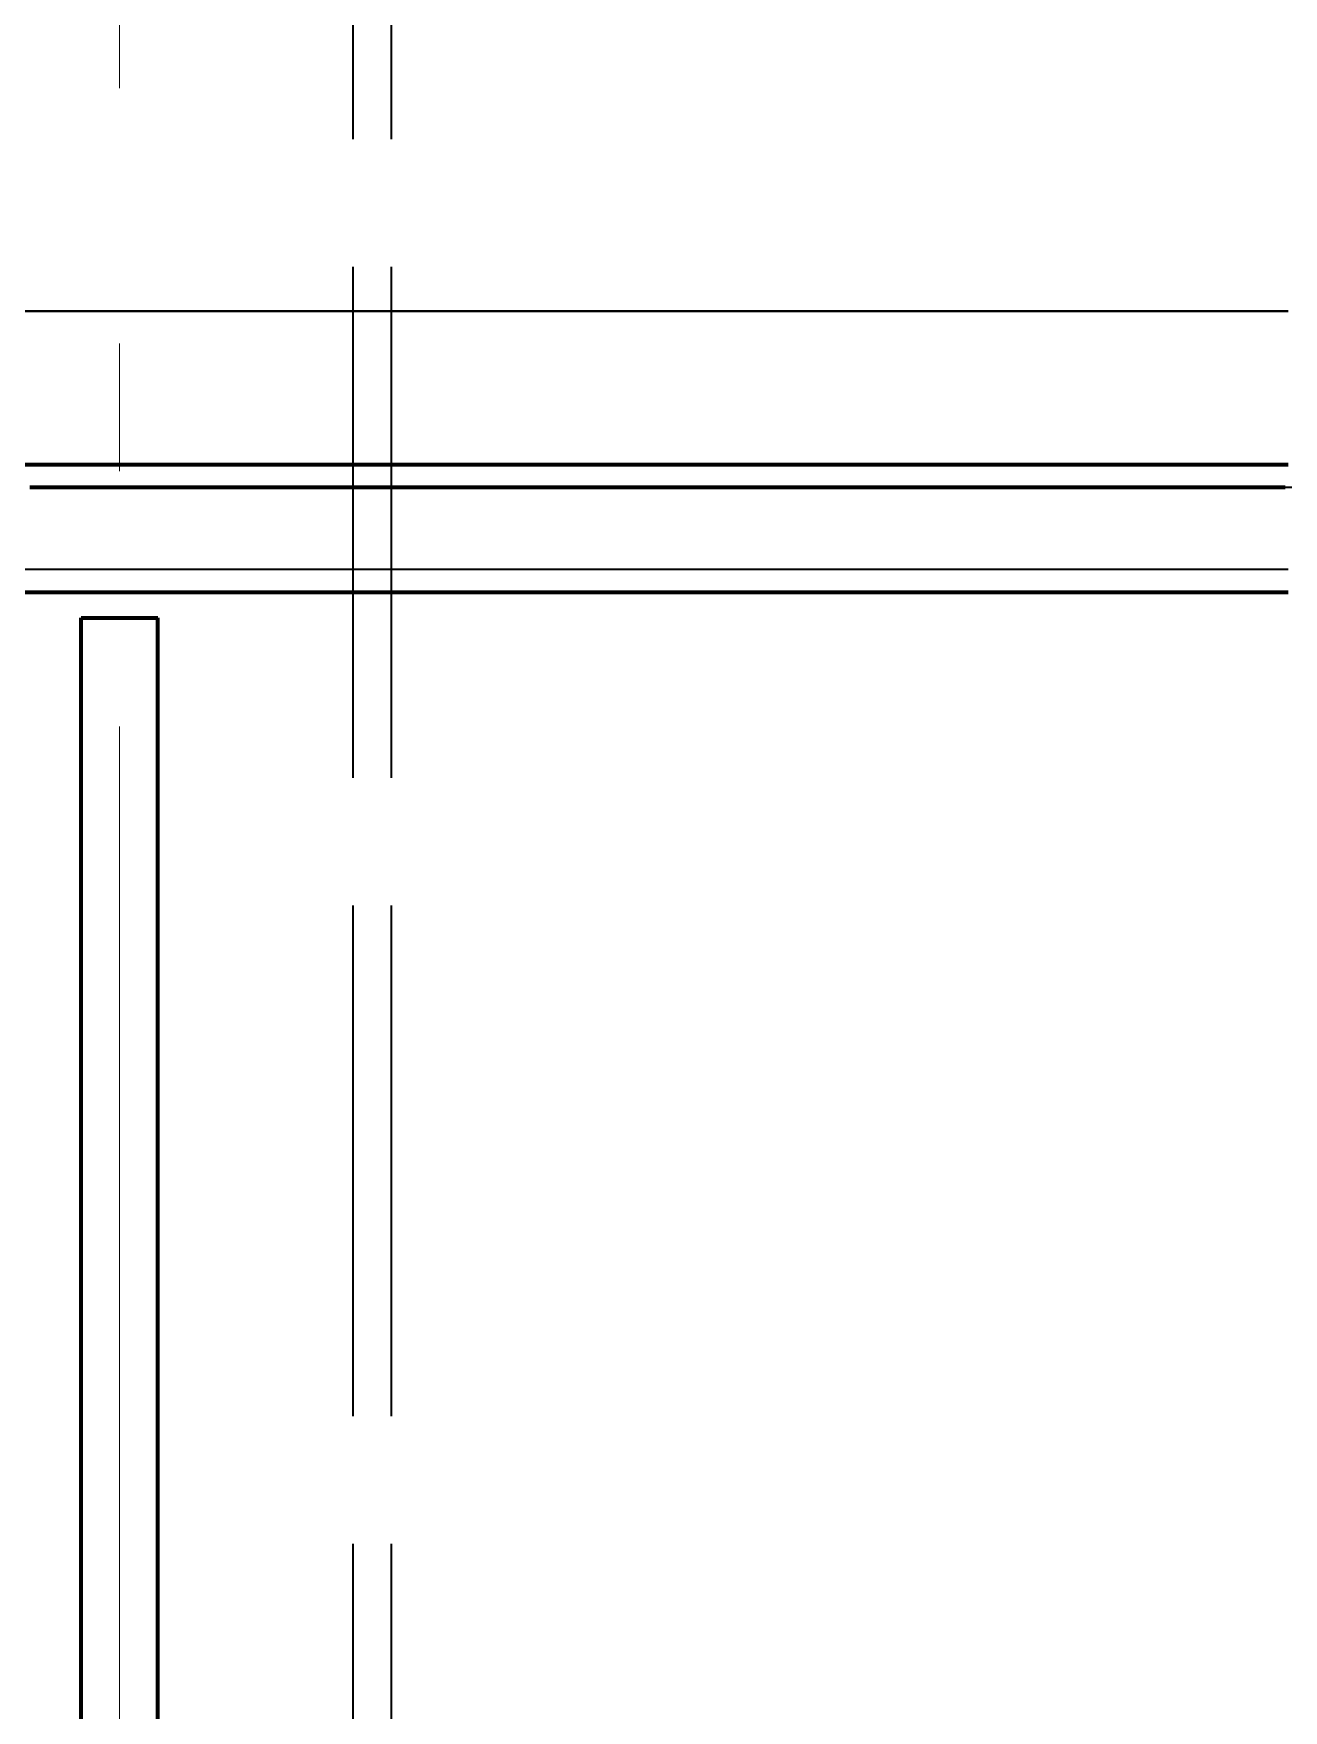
# Model space of a CAD drawing. Header units: millimetres. Extents: x 0 to 2208, y 0 to 420.
# Drawn here: x 104.16 to 113.95, y 208.63 to 221.77 of the extents above; entities that cross this region are included whole.
import ezdxf

# ---------------------------------------------------------------- set-up
doc = ezdxf.new("R2010")
doc.units = ezdxf.units.MM
doc.linetypes.add('IRAM-E-TRAZOS', pattern=[5, 4, -1])
doc.linetypes.add('IRAM-F-TRAZO-PUNTO', pattern=[20, 15, -2, 1, -2])
for name, color, linetype, lineweight in [('01-VISIBLE', 7, 'CONTINUOUS', 70), ('02-OCULTA', 4, 'IRAM-E-TRAZOS', 35), ('03-EJE', 1, 'IRAM-F-TRAZO-PUNTO', 18)]:
    doc.layers.add(name, color=color, linetype=linetype, lineweight=lineweight)

msp = doc.modelspace()

# ---------------------------------------------------------------- linework, layer by layer
at = {"layer": '01-VISIBLE'}
for p, q in [((104.533, 149.994), (104.533, 217.191)), ((104.533, 217.191), (105.133, 217.191)), ((105.133, 149.994), (105.133, 217.191))]:
    msp.add_line(p, q, dxfattribs=at)
for points in [[(104.083, 218.391), (104.183, 218.391), (104.283, 218.391), (104.383, 218.391), (104.483, 218.391), (104.583, 218.391), (104.683, 218.391), (104.783, 218.391), (104.883, 218.391), (104.983, 218.391), (105.083, 218.391), (105.183, 218.391), (105.283, 218.391), (105.383, 218.391), (105.483, 218.391), (105.583, 218.391), (105.683, 218.391), (105.783, 218.391), (105.883, 218.391), (105.983, 218.391), (106.083, 218.391), (106.183, 218.391), (106.283, 218.391), (106.383, 218.391), (106.483, 218.391), (106.583, 218.391), (106.683, 218.391), (106.783, 218.391), (106.883, 218.391), (106.983, 218.391), (107.083, 218.391), (107.183, 218.391), (107.283, 218.391), (107.383, 218.391), (107.483, 218.391), (107.583, 218.391), (107.683, 218.391), (107.783, 218.391), (107.883, 218.391), (107.983, 218.391), (108.083, 218.391), (108.183, 218.391), (108.283, 218.391), (108.383, 218.391), (108.483, 218.391), (108.583, 218.391), (108.683, 218.391), (108.783, 218.391), (108.883, 218.391), (108.983, 218.391), (109.083, 218.391), (109.183, 218.391), (109.283, 218.391), (109.383, 218.391), (109.483, 218.391), (109.583, 218.391), (109.683, 218.391), (109.783, 218.391), (109.883, 218.391), (109.983, 218.391), (110.083, 218.391), (110.183, 218.391), (110.283, 218.391), (110.383, 218.391), (110.483, 218.391), (110.583, 218.391), (110.683, 218.391), (110.783, 218.391), (110.883, 218.391), (110.983, 218.391), (111.083, 218.391), (111.183, 218.391), (111.283, 218.391), (111.383, 218.391), (111.483, 218.391), (111.583, 218.391), (111.683, 218.391), (111.783, 218.391), (111.883, 218.391), (111.983, 218.391), (112.083, 218.391), (112.183, 218.391), (112.283, 218.391), (112.383, 218.391), (112.483, 218.391), (112.583, 218.391), (112.683, 218.391), (112.783, 218.391), (112.883, 218.391), (112.983, 218.391), (113.083, 218.391), (113.183, 218.391), (113.283, 218.391), (113.383, 218.391), (113.483, 218.391), (113.583, 218.391), (113.683, 218.391), (113.783, 218.391), (113.883, 218.391), (113.983, 218.391)], [(113.958, 218.211), (113.858, 218.211), (113.758, 218.211), (113.658, 218.211), (113.557, 218.211), (113.457, 218.211), (113.357, 218.211), (113.256, 218.211), (113.156, 218.211), (113.056, 218.211), (112.956, 218.211), (112.855, 218.211), (112.755, 218.211), (112.655, 218.211), (112.555, 218.211), (112.454, 218.211), (112.354, 218.211), (112.254, 218.211), (112.153, 218.211), (112.053, 218.211), (111.953, 218.211), (111.853, 218.211), (111.752, 218.211), (111.652, 218.211), (111.552, 218.211), (111.451, 218.211), (111.351, 218.211), (111.251, 218.211), (111.151, 218.211), (111.05, 218.211), (110.95, 218.211), (110.85, 218.211), (110.749, 218.211), (110.649, 218.211), (110.549, 218.211), (110.449, 218.211), (110.348, 218.211), (110.248, 218.211), (110.148, 218.211), (110.048, 218.211), (109.947, 218.211), (109.847, 218.211), (109.747, 218.211), (109.646, 218.211), (109.546, 218.211), (109.446, 218.211), (109.346, 218.211), (109.245, 218.211), (109.145, 218.211), (109.045, 218.211), (108.944, 218.211), (108.844, 218.211), (108.744, 218.211), (108.644, 218.211), (108.543, 218.211), (108.443, 218.211), (108.343, 218.211), (108.242, 218.211), (108.142, 218.211), (108.042, 218.211), (107.942, 218.211), (107.841, 218.211), (107.741, 218.211), (107.641, 218.211), (107.541, 218.211), (107.44, 218.211), (107.34, 218.211), (107.24, 218.211), (107.139, 218.211), (107.039, 218.211), (106.939, 218.211), (106.839, 218.211), (106.738, 218.211), (106.638, 218.211), (106.538, 218.211), (106.437, 218.211), (106.337, 218.211), (106.237, 218.211), (106.137, 218.211), (106.036, 218.211), (105.936, 218.211), (105.836, 218.211), (105.736, 218.211), (105.635, 218.211), (105.535, 218.211), (105.435, 218.211), (105.334, 218.211), (105.234, 218.211), (105.134, 218.211), (105.034, 218.211), (104.933, 218.211), (104.833, 218.211), (104.733, 218.211), (104.632, 218.211), (104.532, 218.211), (104.432, 218.211), (104.332, 218.211), (104.231, 218.211), (104.131, 218.211)], [(104.083, 217.391), (104.183, 217.391), (104.283, 217.391), (104.383, 217.391), (104.483, 217.391), (104.583, 217.391), (104.683, 217.391), (104.783, 217.391), (104.883, 217.391), (104.983, 217.391), (105.083, 217.391), (105.183, 217.391), (105.283, 217.391), (105.383, 217.391), (105.483, 217.391), (105.583, 217.391), (105.683, 217.391), (105.783, 217.391), (105.883, 217.391), (105.983, 217.391), (106.083, 217.391), (106.183, 217.391), (106.283, 217.391), (106.383, 217.391), (106.483, 217.391), (106.583, 217.391), (106.683, 217.391), (106.783, 217.391), (106.883, 217.391), (106.983, 217.391), (107.083, 217.391), (107.183, 217.391), (107.283, 217.391), (107.383, 217.391), (107.483, 217.391), (107.583, 217.391), (107.683, 217.391), (107.783, 217.391), (107.883, 217.391), (107.983, 217.391), (108.083, 217.391), (108.183, 217.391), (108.283, 217.391), (108.383, 217.391), (108.483, 217.391), (108.583, 217.391), (108.683, 217.391), (108.783, 217.391), (108.883, 217.391), (108.983, 217.391), (109.083, 217.391), (109.183, 217.391), (109.283, 217.391), (109.383, 217.391), (109.483, 217.391), (109.583, 217.391), (109.683, 217.391), (109.783, 217.391), (109.883, 217.391), (109.983, 217.391), (110.083, 217.391), (110.183, 217.391), (110.283, 217.391), (110.383, 217.391), (110.483, 217.391), (110.583, 217.391), (110.683, 217.391), (110.783, 217.391), (110.883, 217.391), (110.983, 217.391), (111.083, 217.391), (111.183, 217.391), (111.283, 217.391), (111.383, 217.391), (111.483, 217.391), (111.583, 217.391), (111.683, 217.391), (111.783, 217.391), (111.883, 217.391), (111.983, 217.391), (112.083, 217.391), (112.183, 217.391), (112.283, 217.391), (112.383, 217.391), (112.483, 217.391), (112.583, 217.391), (112.683, 217.391), (112.783, 217.391), (112.883, 217.391), (112.983, 217.391), (113.083, 217.391), (113.183, 217.391), (113.283, 217.391), (113.383, 217.391), (113.483, 217.391), (113.583, 217.391), (113.683, 217.391), (113.783, 217.391), (113.883, 217.391), (113.983, 217.391)]]:
    msp.add_lwpolyline(points, dxfattribs=at)
at = {"layer": '02-OCULTA'}
for p, q in [((106.663, 125.939), (106.663, 231.319)), ((106.963, 125.939), (106.963, 231.319)), ((104.533, 124.426), (104.533, 217.191)), ((104.533, 217.191), (105.133, 217.191)), ((105.133, 124.426), (105.133, 217.191))]:
    msp.add_line(p, q, dxfattribs=at)
for points in [[(113.983, 219.591), (113.883, 219.591), (113.783, 219.591), (113.683, 219.591), (113.583, 219.591), (113.483, 219.591), (113.383, 219.591), (113.283, 219.591), (113.183, 219.591), (113.083, 219.591), (112.983, 219.591), (112.883, 219.591), (112.783, 219.591), (112.683, 219.591), (112.583, 219.591), (112.483, 219.591), (112.383, 219.591), (112.283, 219.591), (112.183, 219.591), (112.083, 219.591), (111.983, 219.591), (111.883, 219.591), (111.783, 219.591), (111.683, 219.591), (111.583, 219.591), (111.483, 219.591), (111.383, 219.591), (111.283, 219.591), (111.183, 219.591), (111.083, 219.591), (110.983, 219.591), (110.883, 219.591), (110.783, 219.591), (110.683, 219.591), (110.583, 219.591), (110.483, 219.591), (110.383, 219.591), (110.283, 219.591), (110.183, 219.591), (110.083, 219.591), (109.983, 219.591), (109.883, 219.591), (109.783, 219.591), (109.683, 219.591), (109.583, 219.591), (109.483, 219.591), (109.383, 219.591), (109.283, 219.591), (109.183, 219.591), (109.083, 219.591), (108.983, 219.591), (108.883, 219.591), (108.783, 219.591), (108.683, 219.591), (108.583, 219.591), (108.483, 219.591), (108.383, 219.591), (108.283, 219.591), (108.183, 219.591), (108.083, 219.591), (107.983, 219.591), (107.883, 219.591), (107.783, 219.591), (107.683, 219.591), (107.583, 219.591), (107.483, 219.591), (107.383, 219.591), (107.283, 219.591), (107.183, 219.591), (107.083, 219.591), (106.983, 219.591), (106.883, 219.591), (106.783, 219.591), (106.683, 219.591), (106.583, 219.591), (106.483, 219.591), (106.383, 219.591), (106.283, 219.591), (106.183, 219.591), (106.083, 219.591), (105.983, 219.591), (105.883, 219.591), (105.783, 219.591), (105.683, 219.591), (105.583, 219.591), (105.483, 219.591), (105.383, 219.591), (105.283, 219.591), (105.183, 219.591), (105.083, 219.591), (104.983, 219.591), (104.883, 219.591), (104.783, 219.591), (104.683, 219.591), (104.583, 219.591), (104.483, 219.591), (104.383, 219.591), (104.283, 219.591), (104.183, 219.591), (104.083, 219.591)], [(104.083, 219.591), (104.183, 219.591), (104.283, 219.591), (104.383, 219.591), (104.483, 219.591), (104.583, 219.591), (104.683, 219.591), (104.783, 219.591), (104.883, 219.591), (104.983, 219.591), (105.083, 219.591), (105.183, 219.591), (105.283, 219.591), (105.383, 219.591), (105.483, 219.591), (105.583, 219.591), (105.683, 219.591), (105.783, 219.591), (105.883, 219.591), (105.983, 219.591), (106.083, 219.591), (106.183, 219.591), (106.283, 219.591), (106.383, 219.591), (106.483, 219.591), (106.583, 219.591), (106.683, 219.591), (106.783, 219.591), (106.883, 219.591), (106.983, 219.591), (107.083, 219.591), (107.183, 219.591), (107.283, 219.591), (107.383, 219.591), (107.483, 219.591), (107.583, 219.591), (107.683, 219.591), (107.783, 219.591), (107.883, 219.591), (107.983, 219.591), (108.083, 219.591), (108.183, 219.591), (108.283, 219.591), (108.383, 219.591), (108.483, 219.591), (108.583, 219.591), (108.683, 219.591), (108.783, 219.591), (108.883, 219.591), (108.983, 219.591), (109.083, 219.591), (109.183, 219.591), (109.283, 219.591), (109.383, 219.591), (109.483, 219.591), (109.583, 219.591), (109.683, 219.591), (109.783, 219.591), (109.883, 219.591), (109.983, 219.591), (110.083, 219.591), (110.183, 219.591), (110.283, 219.591), (110.383, 219.591), (110.483, 219.591), (110.583, 219.591), (110.683, 219.591), (110.783, 219.591), (110.883, 219.591), (110.983, 219.591), (111.083, 219.591), (111.183, 219.591), (111.283, 219.591), (111.383, 219.591), (111.483, 219.591), (111.583, 219.591), (111.683, 219.591), (111.783, 219.591), (111.883, 219.591), (111.983, 219.591), (112.083, 219.591), (112.183, 219.591), (112.283, 219.591), (112.383, 219.591), (112.483, 219.591), (112.583, 219.591), (112.683, 219.591), (112.783, 219.591), (112.883, 219.591), (112.983, 219.591), (113.083, 219.591), (113.183, 219.591), (113.283, 219.591), (113.383, 219.591), (113.483, 219.591), (113.583, 219.591), (113.683, 219.591), (113.783, 219.591), (113.883, 219.591), (113.983, 219.591)], [(113.983, 219.591), (113.883, 219.591), (113.783, 219.591), (113.683, 219.591), (113.583, 219.591), (113.483, 219.591), (113.383, 219.591), (113.283, 219.591), (113.183, 219.591), (113.083, 219.591), (112.983, 219.591), (112.883, 219.591), (112.783, 219.591), (112.683, 219.591), (112.583, 219.591), (112.483, 219.591), (112.383, 219.591), (112.283, 219.591), (112.183, 219.591), (112.083, 219.591), (111.983, 219.591), (111.883, 219.591), (111.783, 219.591), (111.683, 219.591), (111.583, 219.591), (111.483, 219.591), (111.383, 219.591), (111.283, 219.591), (111.183, 219.591), (111.083, 219.591), (110.983, 219.591), (110.883, 219.591), (110.783, 219.591), (110.683, 219.591), (110.583, 219.591), (110.483, 219.591), (110.383, 219.591), (110.283, 219.591), (110.183, 219.591), (110.083, 219.591), (109.983, 219.591), (109.883, 219.591), (109.783, 219.591), (109.683, 219.591), (109.583, 219.591), (109.483, 219.591), (109.383, 219.591), (109.283, 219.591), (109.183, 219.591), (109.083, 219.591), (108.983, 219.591), (108.883, 219.591), (108.783, 219.591), (108.683, 219.591), (108.583, 219.591), (108.483, 219.591), (108.383, 219.591), (108.283, 219.591), (108.183, 219.591), (108.083, 219.591), (107.983, 219.591), (107.883, 219.591), (107.783, 219.591), (107.683, 219.591), (107.583, 219.591), (107.483, 219.591), (107.383, 219.591), (107.283, 219.591), (107.183, 219.591), (107.083, 219.591), (106.983, 219.591), (106.883, 219.591), (106.783, 219.591), (106.683, 219.591), (106.583, 219.591), (106.483, 219.591), (106.383, 219.591), (106.283, 219.591), (106.183, 219.591), (106.083, 219.591), (105.983, 219.591), (105.883, 219.591), (105.783, 219.591), (105.683, 219.591), (105.583, 219.591), (105.483, 219.591), (105.383, 219.591), (105.283, 219.591), (105.183, 219.591), (105.083, 219.591), (104.983, 219.591), (104.883, 219.591), (104.783, 219.591), (104.683, 219.591), (104.583, 219.591), (104.483, 219.591), (104.383, 219.591), (104.283, 219.591), (104.183, 219.591), (104.083, 219.591)], [(104.083, 219.591), (104.183, 219.591), (104.283, 219.591), (104.383, 219.591), (104.483, 219.591), (104.583, 219.591), (104.683, 219.591), (104.783, 219.591), (104.883, 219.591), (104.983, 219.591), (105.083, 219.591), (105.183, 219.591), (105.283, 219.591), (105.383, 219.591), (105.483, 219.591), (105.583, 219.591), (105.683, 219.591), (105.783, 219.591), (105.883, 219.591), (105.983, 219.591), (106.083, 219.591), (106.183, 219.591), (106.283, 219.591), (106.383, 219.591), (106.483, 219.591), (106.583, 219.591), (106.683, 219.591), (106.783, 219.591), (106.883, 219.591), (106.983, 219.591), (107.083, 219.591), (107.183, 219.591), (107.283, 219.591), (107.383, 219.591), (107.483, 219.591), (107.583, 219.591), (107.683, 219.591), (107.783, 219.591), (107.883, 219.591), (107.983, 219.591), (108.083, 219.591), (108.183, 219.591), (108.283, 219.591), (108.383, 219.591), (108.483, 219.591), (108.583, 219.591), (108.683, 219.591), (108.783, 219.591), (108.883, 219.591), (108.983, 219.591), (109.083, 219.591), (109.183, 219.591), (109.283, 219.591), (109.383, 219.591), (109.483, 219.591), (109.583, 219.591), (109.683, 219.591), (109.783, 219.591), (109.883, 219.591), (109.983, 219.591), (110.083, 219.591), (110.183, 219.591), (110.283, 219.591), (110.383, 219.591), (110.483, 219.591), (110.583, 219.591), (110.683, 219.591), (110.783, 219.591), (110.883, 219.591), (110.983, 219.591), (111.083, 219.591), (111.183, 219.591), (111.283, 219.591), (111.383, 219.591), (111.483, 219.591), (111.583, 219.591), (111.683, 219.591), (111.783, 219.591), (111.883, 219.591), (111.983, 219.591), (112.083, 219.591), (112.183, 219.591), (112.283, 219.591), (112.383, 219.591), (112.483, 219.591), (112.583, 219.591), (112.683, 219.591), (112.783, 219.591), (112.883, 219.591), (112.983, 219.591), (113.083, 219.591), (113.183, 219.591), (113.283, 219.591), (113.383, 219.591), (113.483, 219.591), (113.583, 219.591), (113.683, 219.591), (113.783, 219.591), (113.883, 219.591), (113.983, 219.591)], [(113.983, 218.391), (113.883, 218.391), (113.783, 218.391), (113.683, 218.391), (113.583, 218.391), (113.483, 218.391), (113.383, 218.391), (113.283, 218.391), (113.183, 218.391), (113.083, 218.391), (112.983, 218.391), (112.883, 218.391), (112.783, 218.391), (112.683, 218.391), (112.583, 218.391), (112.483, 218.391), (112.383, 218.391), (112.283, 218.391), (112.183, 218.391), (112.083, 218.391), (111.983, 218.391), (111.883, 218.391), (111.783, 218.391), (111.683, 218.391), (111.583, 218.391), (111.483, 218.391), (111.383, 218.391), (111.283, 218.391), (111.183, 218.391), (111.083, 218.391), (110.983, 218.391), (110.883, 218.391), (110.783, 218.391), (110.683, 218.391), (110.583, 218.391), (110.483, 218.391), (110.383, 218.391), (110.283, 218.391), (110.183, 218.391), (110.083, 218.391), (109.983, 218.391), (109.883, 218.391), (109.783, 218.391), (109.683, 218.391), (109.583, 218.391), (109.483, 218.391), (109.383, 218.391), (109.283, 218.391), (109.183, 218.391), (109.083, 218.391), (108.983, 218.391), (108.883, 218.391), (108.783, 218.391), (108.683, 218.391), (108.583, 218.391), (108.483, 218.391), (108.383, 218.391), (108.283, 218.391), (108.183, 218.391), (108.083, 218.391), (107.983, 218.391), (107.883, 218.391), (107.783, 218.391), (107.683, 218.391), (107.583, 218.391), (107.483, 218.391), (107.383, 218.391), (107.283, 218.391), (107.183, 218.391), (107.083, 218.391), (106.983, 218.391), (106.883, 218.391), (106.783, 218.391), (106.683, 218.391), (106.583, 218.391), (106.483, 218.391), (106.383, 218.391), (106.283, 218.391), (106.183, 218.391), (106.083, 218.391), (105.983, 218.391), (105.883, 218.391), (105.783, 218.391), (105.683, 218.391), (105.583, 218.391), (105.483, 218.391), (105.383, 218.391), (105.283, 218.391), (105.183, 218.391), (105.083, 218.391), (104.983, 218.391), (104.883, 218.391), (104.783, 218.391), (104.683, 218.391), (104.583, 218.391), (104.483, 218.391), (104.383, 218.391), (104.283, 218.391), (104.183, 218.391), (104.083, 218.391)], [(104.083, 218.391), (104.183, 218.391), (104.283, 218.391), (104.383, 218.391), (104.483, 218.391), (104.583, 218.391), (104.683, 218.391), (104.783, 218.391), (104.883, 218.391), (104.983, 218.391), (105.083, 218.391), (105.183, 218.391), (105.283, 218.391), (105.383, 218.391), (105.483, 218.391), (105.583, 218.391), (105.683, 218.391), (105.783, 218.391), (105.883, 218.391), (105.983, 218.391), (106.083, 218.391), (106.183, 218.391), (106.283, 218.391), (106.383, 218.391), (106.483, 218.391), (106.583, 218.391), (106.683, 218.391), (106.783, 218.391), (106.883, 218.391), (106.983, 218.391), (107.083, 218.391), (107.183, 218.391), (107.283, 218.391), (107.383, 218.391), (107.483, 218.391), (107.583, 218.391), (107.683, 218.391), (107.783, 218.391), (107.883, 218.391), (107.983, 218.391), (108.083, 218.391), (108.183, 218.391), (108.283, 218.391), (108.383, 218.391), (108.483, 218.391), (108.583, 218.391), (108.683, 218.391), (108.783, 218.391), (108.883, 218.391), (108.983, 218.391), (109.083, 218.391), (109.183, 218.391), (109.283, 218.391), (109.383, 218.391), (109.483, 218.391), (109.583, 218.391), (109.683, 218.391), (109.783, 218.391), (109.883, 218.391), (109.983, 218.391), (110.083, 218.391), (110.183, 218.391), (110.283, 218.391), (110.383, 218.391), (110.483, 218.391), (110.583, 218.391), (110.683, 218.391), (110.783, 218.391), (110.883, 218.391), (110.983, 218.391), (111.083, 218.391), (111.183, 218.391), (111.283, 218.391), (111.383, 218.391), (111.483, 218.391), (111.583, 218.391), (111.683, 218.391), (111.783, 218.391), (111.883, 218.391), (111.983, 218.391), (112.083, 218.391), (112.183, 218.391), (112.283, 218.391), (112.383, 218.391), (112.483, 218.391), (112.583, 218.391), (112.683, 218.391), (112.783, 218.391), (112.883, 218.391), (112.983, 218.391), (113.083, 218.391), (113.183, 218.391), (113.283, 218.391), (113.383, 218.391), (113.483, 218.391), (113.583, 218.391), (113.683, 218.391), (113.783, 218.391), (113.883, 218.391), (113.983, 218.391)], [(113.983, 218.391), (113.883, 218.391), (113.783, 218.391), (113.683, 218.391), (113.583, 218.391), (113.483, 218.391), (113.383, 218.391), (113.283, 218.391), (113.183, 218.391), (113.083, 218.391), (112.983, 218.391), (112.883, 218.391), (112.783, 218.391), (112.683, 218.391), (112.583, 218.391), (112.483, 218.391), (112.383, 218.391), (112.283, 218.391), (112.183, 218.391), (112.083, 218.391), (111.983, 218.391), (111.883, 218.391), (111.783, 218.391), (111.683, 218.391), (111.583, 218.391), (111.483, 218.391), (111.383, 218.391), (111.283, 218.391), (111.183, 218.391), (111.083, 218.391), (110.983, 218.391), (110.883, 218.391), (110.783, 218.391), (110.683, 218.391), (110.583, 218.391), (110.483, 218.391), (110.383, 218.391), (110.283, 218.391), (110.183, 218.391), (110.083, 218.391), (109.983, 218.391), (109.883, 218.391), (109.783, 218.391), (109.683, 218.391), (109.583, 218.391), (109.483, 218.391), (109.383, 218.391), (109.283, 218.391), (109.183, 218.391), (109.083, 218.391), (108.983, 218.391), (108.883, 218.391), (108.783, 218.391), (108.683, 218.391), (108.583, 218.391), (108.483, 218.391), (108.383, 218.391), (108.283, 218.391), (108.183, 218.391), (108.083, 218.391), (107.983, 218.391), (107.883, 218.391), (107.783, 218.391), (107.683, 218.391), (107.583, 218.391), (107.483, 218.391), (107.383, 218.391), (107.283, 218.391), (107.183, 218.391), (107.083, 218.391), (106.983, 218.391), (106.883, 218.391), (106.783, 218.391), (106.683, 218.391), (106.583, 218.391), (106.483, 218.391), (106.383, 218.391), (106.283, 218.391), (106.183, 218.391), (106.083, 218.391), (105.983, 218.391), (105.883, 218.391), (105.783, 218.391), (105.683, 218.391), (105.583, 218.391), (105.483, 218.391), (105.383, 218.391), (105.283, 218.391), (105.183, 218.391), (105.083, 218.391), (104.983, 218.391), (104.883, 218.391), (104.783, 218.391), (104.683, 218.391), (104.583, 218.391), (104.483, 218.391), (104.383, 218.391), (104.283, 218.391), (104.183, 218.391), (104.083, 218.391)], [(104.083, 218.391), (104.183, 218.391), (104.283, 218.391), (104.383, 218.391), (104.483, 218.391), (104.583, 218.391), (104.683, 218.391), (104.783, 218.391), (104.883, 218.391), (104.983, 218.391), (105.083, 218.391), (105.183, 218.391), (105.283, 218.391), (105.383, 218.391), (105.483, 218.391), (105.583, 218.391), (105.683, 218.391), (105.783, 218.391), (105.883, 218.391), (105.983, 218.391), (106.083, 218.391), (106.183, 218.391), (106.283, 218.391), (106.383, 218.391), (106.483, 218.391), (106.583, 218.391), (106.683, 218.391), (106.783, 218.391), (106.883, 218.391), (106.983, 218.391), (107.083, 218.391), (107.183, 218.391), (107.283, 218.391), (107.383, 218.391), (107.483, 218.391), (107.583, 218.391), (107.683, 218.391), (107.783, 218.391), (107.883, 218.391), (107.983, 218.391), (108.083, 218.391), (108.183, 218.391), (108.283, 218.391), (108.383, 218.391), (108.483, 218.391), (108.583, 218.391), (108.683, 218.391), (108.783, 218.391), (108.883, 218.391), (108.983, 218.391), (109.083, 218.391), (109.183, 218.391), (109.283, 218.391), (109.383, 218.391), (109.483, 218.391), (109.583, 218.391), (109.683, 218.391), (109.783, 218.391), (109.883, 218.391), (109.983, 218.391), (110.083, 218.391), (110.183, 218.391), (110.283, 218.391), (110.383, 218.391), (110.483, 218.391), (110.583, 218.391), (110.683, 218.391), (110.783, 218.391), (110.883, 218.391), (110.983, 218.391), (111.083, 218.391), (111.183, 218.391), (111.283, 218.391), (111.383, 218.391), (111.483, 218.391), (111.583, 218.391), (111.683, 218.391), (111.783, 218.391), (111.883, 218.391), (111.983, 218.391), (112.083, 218.391), (112.183, 218.391), (112.283, 218.391), (112.383, 218.391), (112.483, 218.391), (112.583, 218.391), (112.683, 218.391), (112.783, 218.391), (112.883, 218.391), (112.983, 218.391), (113.083, 218.391), (113.183, 218.391), (113.283, 218.391), (113.383, 218.391), (113.483, 218.391), (113.583, 218.391), (113.683, 218.391), (113.783, 218.391), (113.883, 218.391), (113.983, 218.391)], [(113.983, 218.391), (113.883, 218.391), (113.783, 218.391), (113.683, 218.391), (113.583, 218.391), (113.483, 218.391), (113.383, 218.391), (113.283, 218.391), (113.183, 218.391), (113.083, 218.391), (112.983, 218.391), (112.883, 218.391), (112.783, 218.391), (112.683, 218.391), (112.583, 218.391), (112.483, 218.391), (112.383, 218.391), (112.283, 218.391), (112.183, 218.391), (112.083, 218.391), (111.983, 218.391), (111.883, 218.391), (111.783, 218.391), (111.683, 218.391), (111.583, 218.391), (111.483, 218.391), (111.383, 218.391), (111.283, 218.391), (111.183, 218.391), (111.083, 218.391), (110.983, 218.391), (110.883, 218.391), (110.783, 218.391), (110.683, 218.391), (110.583, 218.391), (110.483, 218.391), (110.383, 218.391), (110.283, 218.391), (110.183, 218.391), (110.083, 218.391), (109.983, 218.391), (109.883, 218.391), (109.783, 218.391), (109.683, 218.391), (109.583, 218.391), (109.483, 218.391), (109.383, 218.391), (109.283, 218.391), (109.183, 218.391), (109.083, 218.391), (108.983, 218.391), (108.883, 218.391), (108.783, 218.391), (108.683, 218.391), (108.583, 218.391), (108.483, 218.391), (108.383, 218.391), (108.283, 218.391), (108.183, 218.391), (108.083, 218.391), (107.983, 218.391), (107.883, 218.391), (107.783, 218.391), (107.683, 218.391), (107.583, 218.391), (107.483, 218.391), (107.383, 218.391), (107.283, 218.391), (107.183, 218.391), (107.083, 218.391), (106.983, 218.391), (106.883, 218.391), (106.783, 218.391), (106.683, 218.391), (106.583, 218.391), (106.483, 218.391), (106.383, 218.391), (106.283, 218.391), (106.183, 218.391), (106.083, 218.391), (105.983, 218.391), (105.883, 218.391), (105.783, 218.391), (105.683, 218.391), (105.583, 218.391), (105.483, 218.391), (105.383, 218.391), (105.283, 218.391), (105.183, 218.391), (105.083, 218.391), (104.983, 218.391), (104.883, 218.391), (104.783, 218.391), (104.683, 218.391), (104.583, 218.391), (104.483, 218.391), (104.383, 218.391), (104.283, 218.391), (104.183, 218.391), (104.083, 218.391)], [(113.948, 218.391), (113.848, 218.391), (113.748, 218.391), (113.648, 218.391), (113.548, 218.391), (113.447, 218.391), (113.347, 218.391), (113.247, 218.391), (113.147, 218.391), (113.047, 218.391), (112.947, 218.391), (112.846, 218.391), (112.746, 218.391), (112.646, 218.391), (112.546, 218.391), (112.446, 218.391), (112.346, 218.391), (112.245, 218.391), (112.145, 218.391), (112.045, 218.391), (111.945, 218.391), (111.845, 218.391), (111.745, 218.391), (111.644, 218.391), (111.544, 218.391), (111.444, 218.391), (111.344, 218.391), (111.244, 218.391), (111.144, 218.391), (111.043, 218.391), (110.943, 218.391), (110.843, 218.391), (110.743, 218.391), (110.643, 218.391), (110.543, 218.391), (110.442, 218.391), (110.342, 218.391), (110.242, 218.391), (110.142, 218.391), (110.042, 218.391), (109.942, 218.391), (109.841, 218.391), (109.741, 218.391), (109.641, 218.391), (109.541, 218.391), (109.441, 218.391), (109.341, 218.391), (109.24, 218.391), (109.14, 218.391), (109.04, 218.391), (108.94, 218.391), (108.84, 218.391), (108.74, 218.391), (108.639, 218.391), (108.539, 218.391), (108.439, 218.391), (108.339, 218.391), (108.239, 218.391), (108.139, 218.391), (108.038, 218.391), (107.938, 218.391), (107.838, 218.391), (107.738, 218.391), (107.638, 218.391), (107.538, 218.391), (107.437, 218.391), (107.337, 218.391), (107.237, 218.391), (107.137, 218.391), (107.037, 218.391), (106.937, 218.391), (106.836, 218.391), (106.736, 218.391), (106.636, 218.391), (106.536, 218.391), (106.436, 218.391), (106.336, 218.391), (106.235, 218.391), (106.135, 218.391), (106.035, 218.391), (105.935, 218.391), (105.835, 218.391), (105.735, 218.391), (105.634, 218.391), (105.534, 218.391), (105.434, 218.391), (105.334, 218.391), (105.234, 218.391), (105.134, 218.391), (105.033, 218.391), (104.933, 218.391), (104.833, 218.391), (104.733, 218.391), (104.633, 218.391), (104.532, 218.391), (104.432, 218.391), (104.332, 218.391), (104.232, 218.391), (104.132, 218.391)], [(104.132, 218.391), (104.232, 218.391), (104.332, 218.391), (104.432, 218.391), (104.532, 218.391), (104.633, 218.391), (104.733, 218.391), (104.833, 218.391), (104.933, 218.391), (105.033, 218.391), (105.134, 218.391), (105.234, 218.391), (105.334, 218.391), (105.434, 218.391), (105.534, 218.391), (105.634, 218.391), (105.735, 218.391), (105.835, 218.391), (105.935, 218.391), (106.035, 218.391), (106.135, 218.391), (106.235, 218.391), (106.336, 218.391), (106.436, 218.391), (106.536, 218.391), (106.636, 218.391), (106.736, 218.391), (106.836, 218.391), (106.937, 218.391), (107.037, 218.391), (107.137, 218.391), (107.237, 218.391), (107.337, 218.391), (107.437, 218.391), (107.538, 218.391), (107.638, 218.391), (107.738, 218.391), (107.838, 218.391), (107.938, 218.391), (108.038, 218.391), (108.139, 218.391), (108.239, 218.391), (108.339, 218.391), (108.439, 218.391), (108.539, 218.391), (108.639, 218.391), (108.74, 218.391), (108.84, 218.391), (108.94, 218.391), (109.04, 218.391), (109.14, 218.391), (109.24, 218.391), (109.341, 218.391), (109.441, 218.391), (109.541, 218.391), (109.641, 218.391), (109.741, 218.391), (109.841, 218.391), (109.942, 218.391), (110.042, 218.391), (110.142, 218.391), (110.242, 218.391), (110.342, 218.391), (110.442, 218.391), (110.543, 218.391), (110.643, 218.391), (110.743, 218.391), (110.843, 218.391), (110.943, 218.391), (111.043, 218.391), (111.144, 218.391), (111.244, 218.391), (111.344, 218.391), (111.444, 218.391), (111.544, 218.391), (111.644, 218.391), (111.745, 218.391), (111.845, 218.391), (111.945, 218.391), (112.045, 218.391), (112.145, 218.391), (112.245, 218.391), (112.346, 218.391), (112.446, 218.391), (112.546, 218.391), (112.646, 218.391), (112.746, 218.391), (112.846, 218.391), (112.947, 218.391), (113.047, 218.391), (113.147, 218.391), (113.247, 218.391), (113.347, 218.391), (113.447, 218.391), (113.548, 218.391), (113.648, 218.391), (113.748, 218.391), (113.848, 218.391), (113.948, 218.391)], [(114.044, 218.211), (113.944, 218.211), (113.844, 218.211), (113.744, 218.211), (113.644, 218.211), (113.544, 218.211), (113.444, 218.211), (113.344, 218.211), (113.243, 218.211), (113.143, 218.211), (113.043, 218.211), (112.943, 218.211), (112.843, 218.211), (112.743, 218.211), (112.643, 218.211), (112.543, 218.211), (112.442, 218.211), (112.342, 218.211), (112.242, 218.211), (112.142, 218.211), (112.042, 218.211), (111.942, 218.211), (111.842, 218.211), (111.742, 218.211), (111.641, 218.211), (111.541, 218.211), (111.441, 218.211), (111.341, 218.211), (111.241, 218.211), (111.141, 218.211), (111.041, 218.211), (110.941, 218.211), (110.84, 218.211), (110.74, 218.211), (110.64, 218.211), (110.54, 218.211), (110.44, 218.211), (110.34, 218.211), (110.24, 218.211), (110.14, 218.211), (110.039, 218.211), (109.939, 218.211), (109.839, 218.211), (109.739, 218.211), (109.639, 218.211), (109.539, 218.211), (109.439, 218.211), (109.339, 218.211), (109.238, 218.211), (109.138, 218.211), (109.038, 218.211), (108.938, 218.211), (108.838, 218.211), (108.738, 218.211), (108.638, 218.211), (108.538, 218.211), (108.437, 218.211), (108.337, 218.211), (108.237, 218.211), (108.137, 218.211), (108.037, 218.211), (107.937, 218.211), (107.837, 218.211), (107.737, 218.211), (107.636, 218.211), (107.536, 218.211), (107.436, 218.211), (107.336, 218.211), (107.236, 218.211), (107.136, 218.211), (107.036, 218.211), (106.936, 218.211), (106.835, 218.211), (106.735, 218.211), (106.635, 218.211), (106.535, 218.211), (106.435, 218.211), (106.335, 218.211), (106.235, 218.211), (106.135, 218.211), (106.034, 218.211), (105.934, 218.211), (105.834, 218.211), (105.734, 218.211), (105.634, 218.211), (105.534, 218.211), (105.434, 218.211), (105.334, 218.211), (105.233, 218.211), (105.133, 218.211), (105.033, 218.211), (104.933, 218.211), (104.833, 218.211), (104.733, 218.211), (104.633, 218.211), (104.533, 218.211), (104.433, 218.211), (104.332, 218.211), (104.232, 218.211), (104.132, 218.211)], [(104.083, 217.571), (104.183, 217.571), (104.283, 217.571), (104.383, 217.571), (104.483, 217.571), (104.583, 217.571), (104.683, 217.571), (104.783, 217.571), (104.883, 217.571), (104.983, 217.571), (105.083, 217.571), (105.183, 217.571), (105.283, 217.571), (105.383, 217.571), (105.483, 217.571), (105.583, 217.571), (105.683, 217.571), (105.783, 217.571), (105.883, 217.571), (105.983, 217.571), (106.083, 217.571), (106.183, 217.571), (106.283, 217.571), (106.383, 217.571), (106.483, 217.571), (106.583, 217.571), (106.683, 217.571), (106.783, 217.571), (106.883, 217.571), (106.983, 217.571), (107.083, 217.571), (107.183, 217.571), (107.283, 217.571), (107.383, 217.571), (107.483, 217.571), (107.583, 217.571), (107.683, 217.571), (107.783, 217.571), (107.883, 217.571), (107.983, 217.571), (108.083, 217.571), (108.183, 217.571), (108.283, 217.571), (108.383, 217.571), (108.483, 217.571), (108.583, 217.571), (108.683, 217.571), (108.783, 217.571), (108.883, 217.571), (108.983, 217.571), (109.083, 217.571), (109.183, 217.571), (109.283, 217.571), (109.383, 217.571), (109.483, 217.571), (109.583, 217.571), (109.683, 217.571), (109.783, 217.571), (109.883, 217.571), (109.983, 217.571), (110.083, 217.571), (110.183, 217.571), (110.283, 217.571), (110.383, 217.571), (110.483, 217.571), (110.583, 217.571), (110.683, 217.571), (110.783, 217.571), (110.883, 217.571), (110.983, 217.571), (111.083, 217.571), (111.183, 217.571), (111.283, 217.571), (111.383, 217.571), (111.483, 217.571), (111.583, 217.571), (111.683, 217.571), (111.783, 217.571), (111.883, 217.571), (111.983, 217.571), (112.083, 217.571), (112.183, 217.571), (112.283, 217.571), (112.383, 217.571), (112.483, 217.571), (112.583, 217.571), (112.683, 217.571), (112.783, 217.571), (112.883, 217.571), (112.983, 217.571), (113.083, 217.571), (113.183, 217.571), (113.283, 217.571), (113.383, 217.571), (113.483, 217.571), (113.583, 217.571), (113.683, 217.571), (113.783, 217.571), (113.883, 217.571), (113.983, 217.571)], [(104.131, 217.571), (104.231, 217.571), (104.332, 217.571), (104.432, 217.571), (104.532, 217.571), (104.632, 217.571), (104.733, 217.571), (104.833, 217.571), (104.933, 217.571), (105.034, 217.571), (105.134, 217.571), (105.234, 217.571), (105.334, 217.571), (105.435, 217.571), (105.535, 217.571), (105.635, 217.571), (105.736, 217.571), (105.836, 217.571), (105.936, 217.571), (106.036, 217.571), (106.137, 217.571), (106.237, 217.571), (106.337, 217.571), (106.437, 217.571), (106.538, 217.571), (106.638, 217.571), (106.738, 217.571), (106.839, 217.571), (106.939, 217.571), (107.039, 217.571), (107.139, 217.571), (107.24, 217.571), (107.34, 217.571), (107.44, 217.571), (107.541, 217.571), (107.641, 217.571), (107.741, 217.571), (107.841, 217.571), (107.942, 217.571), (108.042, 217.571), (108.142, 217.571), (108.242, 217.571), (108.343, 217.571), (108.443, 217.571), (108.543, 217.571), (108.644, 217.571), (108.744, 217.571), (108.844, 217.571), (108.944, 217.571), (109.045, 217.571), (109.145, 217.571), (109.245, 217.571), (109.346, 217.571), (109.446, 217.571), (109.546, 217.571), (109.646, 217.571), (109.747, 217.571), (109.847, 217.571), (109.947, 217.571), (110.048, 217.571), (110.148, 217.571), (110.248, 217.571), (110.348, 217.571), (110.449, 217.571), (110.549, 217.571), (110.649, 217.571), (110.749, 217.571), (110.85, 217.571), (110.95, 217.571), (111.05, 217.571), (111.151, 217.571), (111.251, 217.571), (111.351, 217.571), (111.451, 217.571), (111.552, 217.571), (111.652, 217.571), (111.752, 217.571), (111.853, 217.571), (111.953, 217.571), (112.053, 217.571), (112.153, 217.571), (112.254, 217.571), (112.354, 217.571), (112.454, 217.571), (112.555, 217.571), (112.655, 217.571), (112.755, 217.571), (112.855, 217.571), (112.956, 217.571), (113.056, 217.571), (113.156, 217.571), (113.256, 217.571), (113.357, 217.571), (113.457, 217.571), (113.557, 217.571), (113.658, 217.571), (113.758, 217.571), (113.858, 217.571), (113.958, 217.571)], [(113.983, 217.391), (113.883, 217.391), (113.783, 217.391), (113.683, 217.391), (113.583, 217.391), (113.483, 217.391), (113.383, 217.391), (113.283, 217.391), (113.183, 217.391), (113.083, 217.391), (112.983, 217.391), (112.883, 217.391), (112.783, 217.391), (112.683, 217.391), (112.583, 217.391), (112.483, 217.391), (112.383, 217.391), (112.283, 217.391), (112.183, 217.391), (112.083, 217.391), (111.983, 217.391), (111.883, 217.391), (111.783, 217.391), (111.683, 217.391), (111.583, 217.391), (111.483, 217.391), (111.383, 217.391), (111.283, 217.391), (111.183, 217.391), (111.083, 217.391), (110.983, 217.391), (110.883, 217.391), (110.783, 217.391), (110.683, 217.391), (110.583, 217.391), (110.483, 217.391), (110.383, 217.391), (110.283, 217.391), (110.183, 217.391), (110.083, 217.391), (109.983, 217.391), (109.883, 217.391), (109.783, 217.391), (109.683, 217.391), (109.583, 217.391), (109.483, 217.391), (109.383, 217.391), (109.283, 217.391), (109.183, 217.391), (109.083, 217.391), (108.983, 217.391), (108.883, 217.391), (108.783, 217.391), (108.683, 217.391), (108.583, 217.391), (108.483, 217.391), (108.383, 217.391), (108.283, 217.391), (108.183, 217.391), (108.083, 217.391), (107.983, 217.391), (107.883, 217.391), (107.783, 217.391), (107.683, 217.391), (107.583, 217.391), (107.483, 217.391), (107.383, 217.391), (107.283, 217.391), (107.183, 217.391), (107.083, 217.391), (106.983, 217.391), (106.883, 217.391), (106.783, 217.391), (106.683, 217.391), (106.583, 217.391), (106.483, 217.391), (106.383, 217.391), (106.283, 217.391), (106.183, 217.391), (106.083, 217.391), (105.983, 217.391), (105.883, 217.391), (105.783, 217.391), (105.683, 217.391), (105.583, 217.391), (105.483, 217.391), (105.383, 217.391), (105.283, 217.391), (105.183, 217.391), (105.083, 217.391), (104.983, 217.391), (104.883, 217.391), (104.783, 217.391), (104.683, 217.391), (104.583, 217.391), (104.483, 217.391), (104.383, 217.391), (104.283, 217.391), (104.183, 217.391), (104.083, 217.391)], [(113.983, 217.391), (113.883, 217.391), (113.783, 217.391), (113.683, 217.391), (113.583, 217.391), (113.483, 217.391), (113.383, 217.391), (113.283, 217.391), (113.183, 217.391), (113.083, 217.391), (112.983, 217.391), (112.883, 217.391), (112.783, 217.391), (112.683, 217.391), (112.583, 217.391), (112.483, 217.391), (112.383, 217.391), (112.283, 217.391), (112.183, 217.391), (112.083, 217.391), (111.983, 217.391), (111.883, 217.391), (111.783, 217.391), (111.683, 217.391), (111.583, 217.391), (111.483, 217.391), (111.383, 217.391), (111.283, 217.391), (111.183, 217.391), (111.083, 217.391), (110.983, 217.391), (110.883, 217.391), (110.783, 217.391), (110.683, 217.391), (110.583, 217.391), (110.483, 217.391), (110.383, 217.391), (110.283, 217.391), (110.183, 217.391), (110.083, 217.391), (109.983, 217.391), (109.883, 217.391), (109.783, 217.391), (109.683, 217.391), (109.583, 217.391), (109.483, 217.391), (109.383, 217.391), (109.283, 217.391), (109.183, 217.391), (109.083, 217.391), (108.983, 217.391), (108.883, 217.391), (108.783, 217.391), (108.683, 217.391), (108.583, 217.391), (108.483, 217.391), (108.383, 217.391), (108.283, 217.391), (108.183, 217.391), (108.083, 217.391), (107.983, 217.391), (107.883, 217.391), (107.783, 217.391), (107.683, 217.391), (107.583, 217.391), (107.483, 217.391), (107.383, 217.391), (107.283, 217.391), (107.183, 217.391), (107.083, 217.391), (106.983, 217.391), (106.883, 217.391), (106.783, 217.391), (106.683, 217.391), (106.583, 217.391), (106.483, 217.391), (106.383, 217.391), (106.283, 217.391), (106.183, 217.391), (106.083, 217.391), (105.983, 217.391), (105.883, 217.391), (105.783, 217.391), (105.683, 217.391), (105.583, 217.391), (105.483, 217.391), (105.383, 217.391), (105.283, 217.391), (105.183, 217.391), (105.083, 217.391), (104.983, 217.391), (104.883, 217.391), (104.783, 217.391), (104.683, 217.391), (104.583, 217.391), (104.483, 217.391), (104.383, 217.391), (104.283, 217.391), (104.183, 217.391), (104.083, 217.391)], [(104.083, 217.391), (104.183, 217.391), (104.283, 217.391), (104.383, 217.391), (104.483, 217.391), (104.583, 217.391), (104.683, 217.391), (104.783, 217.391), (104.883, 217.391), (104.983, 217.391), (105.083, 217.391), (105.183, 217.391), (105.283, 217.391), (105.383, 217.391), (105.483, 217.391), (105.583, 217.391), (105.683, 217.391), (105.783, 217.391), (105.883, 217.391), (105.983, 217.391), (106.083, 217.391), (106.183, 217.391), (106.283, 217.391), (106.383, 217.391), (106.483, 217.391), (106.583, 217.391), (106.683, 217.391), (106.783, 217.391), (106.883, 217.391), (106.983, 217.391), (107.083, 217.391), (107.183, 217.391), (107.283, 217.391), (107.383, 217.391), (107.483, 217.391), (107.583, 217.391), (107.683, 217.391), (107.783, 217.391), (107.883, 217.391), (107.983, 217.391), (108.083, 217.391), (108.183, 217.391), (108.283, 217.391), (108.383, 217.391), (108.483, 217.391), (108.583, 217.391), (108.683, 217.391), (108.783, 217.391), (108.883, 217.391), (108.983, 217.391), (109.083, 217.391), (109.183, 217.391), (109.283, 217.391), (109.383, 217.391), (109.483, 217.391), (109.583, 217.391), (109.683, 217.391), (109.783, 217.391), (109.883, 217.391), (109.983, 217.391), (110.083, 217.391), (110.183, 217.391), (110.283, 217.391), (110.383, 217.391), (110.483, 217.391), (110.583, 217.391), (110.683, 217.391), (110.783, 217.391), (110.883, 217.391), (110.983, 217.391), (111.083, 217.391), (111.183, 217.391), (111.283, 217.391), (111.383, 217.391), (111.483, 217.391), (111.583, 217.391), (111.683, 217.391), (111.783, 217.391), (111.883, 217.391), (111.983, 217.391), (112.083, 217.391), (112.183, 217.391), (112.283, 217.391), (112.383, 217.391), (112.483, 217.391), (112.583, 217.391), (112.683, 217.391), (112.783, 217.391), (112.883, 217.391), (112.983, 217.391), (113.083, 217.391), (113.183, 217.391), (113.283, 217.391), (113.383, 217.391), (113.483, 217.391), (113.583, 217.391), (113.683, 217.391), (113.783, 217.391), (113.883, 217.391), (113.983, 217.391)]]:
    msp.add_lwpolyline(points, dxfattribs=at)
at = {"layer": '03-EJE'}
msp.add_line((104.833, 121.339), (104.833, 243.121), dxfattribs=at)

doc.saveas('drawing.dxf')
